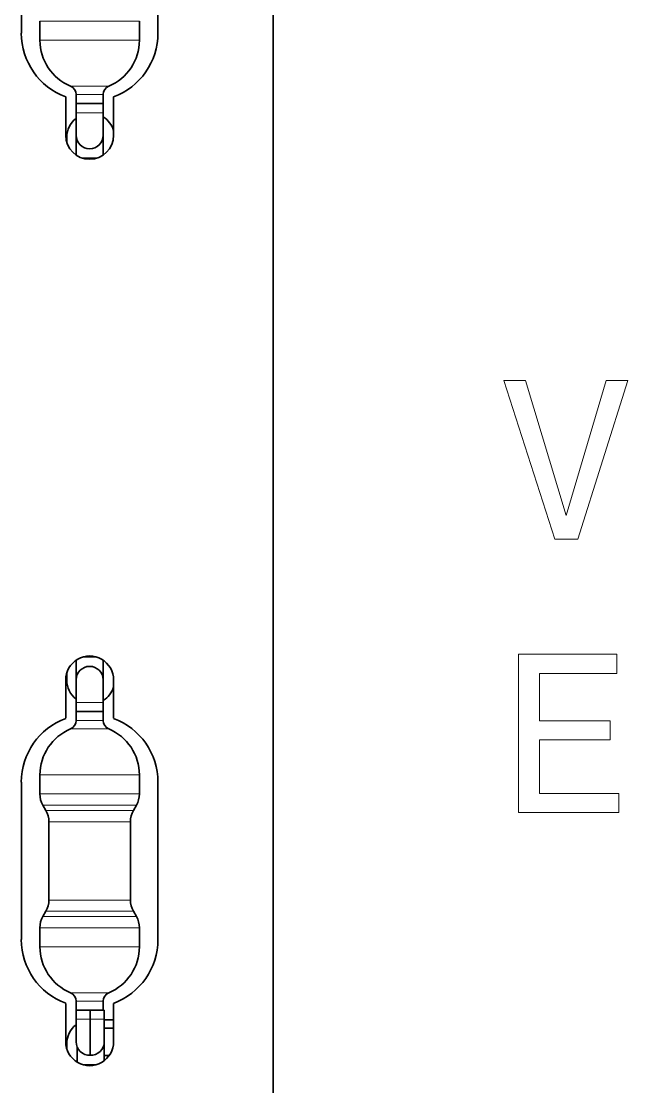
# Model space of a CAD drawing. Extents: x 315 to 857, y 212 to 651.
# Drawn here: x 412.46 to 425.86, y 311.97 to 335.53 of the extents above; entities that cross this region are included whole.
import ezdxf

# ---------------------------------------------------------------- set-up
doc = ezdxf.new("R2010")
doc.units = 0

msp = doc.modelspace()

# ---------------------------------------------------------------- linework, layer by layer
at = {"color": 7, "lineweight": 35}
msp.add_line((418.026, 352.349), (418.026, 301.585), dxfattribs=at)
at = {"color": 7, "lineweight": 35, "ltscale": 0.087057}
for p, q in [((412.457, 338.749), (412.457, 335.266)), ((415.477, 335.266), (415.477, 338.749))]:
    msp.add_line(p, q, dxfattribs=at)
at = {"color": 7, "lineweight": 13, "ltscale": 0.040685}
for p, q in [((412.867, 335.527), (414.494, 335.527)), ((414.494, 335.107), (412.867, 335.107)), ((414.494, 318.866), (412.867, 318.866)), ((412.867, 318.447), (414.494, 318.447)), ((412.867, 315.486), (414.494, 315.486)), ((414.494, 315.066), (412.867, 315.066))]:
    msp.add_line(p, q, dxfattribs=at)
at = {"color": 7, "lineweight": 35, "ltscale": 0.01049}
for p, q in [((412.867, 335.107), (412.867, 335.527)), ((415.067, 335.107), (415.067, 335.527)), ((412.867, 318.447), (412.867, 318.866)), ((415.067, 318.447), (415.067, 318.866)), ((412.867, 315.066), (412.867, 315.486)), ((415.067, 315.066), (415.067, 315.486))]:
    msp.add_line(p, q, dxfattribs=at)
at = {"color": 7, "lineweight": 13, "ltscale": 0.014316}
for p, q in [((415.067, 335.527), (414.494, 335.527)), ((415.067, 335.107), (414.494, 335.107)), ((415.067, 318.866), (414.494, 318.866)), ((415.067, 318.447), (414.494, 318.447)), ((415.067, 315.486), (414.494, 315.486)), ((415.067, 315.066), (414.494, 315.066))]:
    msp.add_line(p, q, dxfattribs=at)
at = {"color": 7, "lineweight": 13, "ltscale": 0.015648}
for p, q in [((414.17, 334.092), (413.544, 334.092)), ((414.17, 319.882), (413.544, 319.882)), ((414.17, 314.051), (413.544, 314.051))]:
    msp.add_line(p, q, dxfattribs=at)
at = {"color": 7, "lineweight": 13, "ltscale": 0.005506}
for p, q in [((414.39, 334.092), (414.17, 334.092)), ((414.17, 319.882), (414.39, 319.882)), ((414.39, 314.051), (414.17, 314.051))]:
    msp.add_line(p, q, dxfattribs=at)
at = {"color": 7, "lineweight": 35, "ltscale": 0.021223}
for p, q in [((413.438, 333.856), (413.438, 333.007)), ((414.496, 333.007), (414.496, 333.856))]:
    msp.add_line(p, q, dxfattribs=at)
at = {"color": 7, "lineweight": 35, "ltscale": 0.005}
for p, q in [((413.667, 333.707), (413.667, 333.907)), ((414.267, 333.707), (414.267, 333.907)), ((413.667, 320.066), (413.667, 320.266)), ((414.267, 320.066), (414.267, 320.266)), ((413.667, 313.666), (413.667, 313.866)), ((414.267, 313.666), (414.267, 313.866)), ((414.267, 313.666), (414.267, 313.866))]:
    msp.add_line(p, q, dxfattribs=at)
at = {"color": 7, "lineweight": 13, "ltscale": 0.011096}
for p, q in [((414.111, 333.907), (413.667, 333.907)), ((414.111, 313.866), (413.667, 313.866))]:
    msp.add_line(p, q, dxfattribs=at)
at = {"color": 7, "lineweight": 35, "ltscale": 0.010006}
for p, q in [((413.667, 333.507), (413.667, 333.907)), ((414.267, 333.507), (414.267, 333.907)), ((413.667, 320.066), (413.667, 320.466)), ((414.267, 320.066), (414.267, 320.466))]:
    msp.add_line(p, q, dxfattribs=at)
at = {"color": 7, "lineweight": 13, "ltscale": 0.003904}
for p, q in [((414.267, 333.907), (414.111, 333.907)), ((414.267, 313.866), (414.111, 313.866))]:
    msp.add_line(p, q, dxfattribs=at)
at = {"color": 7, "lineweight": 35, "ltscale": 0.015}
for p, q in [((414.267, 333.707), (413.667, 333.707)), ((414.267, 320.266), (413.667, 320.266))]:
    msp.add_line(p, q, dxfattribs=at)
at = {"color": 7, "lineweight": 35, "ltscale": 0.0125}
for p, q in [((413.667, 333.007), (413.667, 333.507)), ((414.267, 333.007), (414.267, 333.507)), ((413.667, 320.966), (413.667, 320.466)), ((414.267, 320.966), (414.267, 320.466)), ((413.667, 313.466), (413.667, 312.966)), ((414.291, 313.466), (414.291, 312.966))]:
    msp.add_line(p, q, dxfattribs=at)
at = {"color": 7, "lineweight": 13, "ltscale": 0.015}
for p, q in [((414.267, 333.507), (413.667, 333.507)), ((414.267, 320.466), (413.667, 320.466)), ((414.267, 320.066), (413.667, 320.066))]:
    msp.add_line(p, q, dxfattribs=at)
at = {"color": 7, "lineweight": 35, "ltscale": 0.00274}
msp.add_line((413.461, 332.962), (413.461, 332.852), dxfattribs=at)
at = {"color": 7, "lineweight": 35, "ltscale": 0.010889}
for p, q in [((413.667, 332.572), (413.667, 333.007)), ((414.267, 332.572), (414.267, 333.007))]:
    msp.add_line(p, q, dxfattribs=at)
at = {"color": 7, "lineweight": 13, "ltscale": 0.008685}
msp.add_line((414.141, 332.507), (413.793, 332.507), dxfattribs=at)
at = {"color": 7, "lineweight": 35, "ltscale": 0.010891}
for p, q in [((413.667, 321.402), (413.667, 320.966)), ((414.267, 321.402), (414.267, 320.966))]:
    msp.add_line(p, q, dxfattribs=at)
at = {"color": 7, "lineweight": 13, "ltscale": 0.008693}
msp.add_line((414.141, 321.466), (413.793, 321.466), dxfattribs=at)
at = {"color": 7, "lineweight": 35, "ltscale": 0.003987}
msp.add_line((413.461, 321.121), (413.461, 320.962), dxfattribs=at)
at = {"color": 7, "lineweight": 35, "ltscale": 0.02123}
for p, q in [((413.438, 320.966), (413.438, 320.117)), ((414.496, 320.117), (414.496, 320.966))]:
    msp.add_line(p, q, dxfattribs=at)
at = {"color": 7, "lineweight": 35, "ltscale": 0.087058}
for p, q in [((412.457, 318.707), (412.457, 315.225)), ((415.477, 315.225), (415.477, 318.707))]:
    msp.add_line(p, q, dxfattribs=at)
at = {"color": 7, "lineweight": 13, "ltscale": 0.038206}
for p, q in [((412.934, 318.197), (414.462, 318.197)), ((412.934, 315.736), (414.462, 315.736))]:
    msp.add_line(p, q, dxfattribs=at)
at = {"color": 7, "lineweight": 35, "ltscale": 0.003302}
for p, q in [((413, 318.082), (412.934, 318.197)), ((414.934, 318.082), (415, 318.197)), ((413, 315.85), (412.934, 315.736)), ((414.934, 315.85), (415, 315.736))]:
    msp.add_line(p, q, dxfattribs=at)
at = {"color": 7, "lineweight": 13, "ltscale": 0.035764}
for p, q in [((414.431, 318.082), (413, 318.082)), ((414.431, 315.85), (413, 315.85))]:
    msp.add_line(p, q, dxfattribs=at)
at = {"color": 7, "lineweight": 13, "ltscale": 0.012585}
for p, q in [((414.934, 318.082), (414.431, 318.082)), ((414.934, 315.85), (414.431, 315.85))]:
    msp.add_line(p, q, dxfattribs=at)
at = {"color": 7, "lineweight": 13, "ltscale": 0.013445}
for p, q in [((415, 318.197), (414.462, 318.197)), ((415, 315.736), (414.462, 315.736))]:
    msp.add_line(p, q, dxfattribs=at)
at = {"color": 7, "lineweight": 13, "ltscale": 0.033287}
for p, q in [((414.399, 317.832), (413.067, 317.832)), ((414.399, 316.1), (413.067, 316.1))]:
    msp.add_line(p, q, dxfattribs=at)
at = {"color": 7, "lineweight": 35, "ltscale": 0.043301}
for p, q in [((413.067, 316.1), (413.067, 317.832)), ((414.867, 316.1), (414.867, 317.832))]:
    msp.add_line(p, q, dxfattribs=at)
at = {"color": 7, "lineweight": 13, "ltscale": 0.011713}
for p, q in [((414.867, 317.832), (414.399, 317.832)), ((414.867, 316.1), (414.399, 316.1))]:
    msp.add_line(p, q, dxfattribs=at)
at = {"color": 7, "lineweight": 35, "ltscale": 0.021222}
for p, q in [((413.438, 313.815), (413.438, 312.966)), ((414.496, 312.966), (414.496, 313.815))]:
    msp.add_line(p, q, dxfattribs=at)
at = {"color": 7, "lineweight": 35, "ltscale": 0.010007}
msp.add_line((413.667, 313.466), (413.667, 313.866), dxfattribs=at)
at = {"color": 7, "lineweight": 35, "ltscale": 0.007798}
msp.add_line((413.979, 313.666), (413.667, 313.666), dxfattribs=at)
at = {"color": 7, "lineweight": 35, "ltscale": 0.005006}
for p, q in [((413.979, 313.466), (413.979, 313.666)), ((414.291, 313.666), (414.291, 313.466))]:
    msp.add_line(p, q, dxfattribs=at)
at = {"color": 7, "lineweight": 35, "ltscale": 0.007799}
msp.add_line((413.979, 313.666), (414.291, 313.666), dxfattribs=at)
at = {"color": 7, "lineweight": 13, "ltscale": 0.007799}
for q in [(413.667, 313.466), (414.291, 313.466)]:
    msp.add_line((413.979, 313.466), q, dxfattribs=at)
at = {"color": 7, "lineweight": 35, "ltscale": 0.019994}
msp.add_line((413.979, 313.466), (413.979, 312.666), dxfattribs=at)
at = {"color": 7, "lineweight": 35, "ltscale": 0.005132}
msp.add_line((414.496, 313.451), (414.291, 313.451), dxfattribs=at)
at = {"color": 7, "lineweight": 35, "ltscale": 0.004413}
msp.add_line((414.467, 313.266), (414.291, 313.266), dxfattribs=at)
at = {"color": 7, "lineweight": 35, "ltscale": 0.00072937}
msp.add_line((414.467, 313.266), (414.496, 313.266), dxfattribs=at)
at = {"color": 7, "lineweight": 35, "ltscale": 0.00276}
msp.add_line((413.461, 312.922), (413.461, 312.811), dxfattribs=at)
at = {"color": 7, "lineweight": 35, "ltscale": 0.008337}
msp.add_line((413.691, 312.849), (413.691, 312.515), dxfattribs=at)
at = {"color": 7, "lineweight": 35, "ltscale": 0.010448}
msp.add_line((414.291, 312.966), (414.291, 312.548), dxfattribs=at)
at = {"color": 7, "lineweight": 35, "ltscale": 0.002799}
msp.add_line((414.402, 312.666), (414.291, 312.666), dxfattribs=at)
at = {"color": 7, "lineweight": 13, "ltscale": 0.008656}
msp.add_line((413.794, 312.466), (414.14, 312.466), dxfattribs=at)
at = {"color": 7, "lineweight": 13}
for points in [[(425.385, 327.584), (424.507, 324.604), (423.605, 327.584), (423.126, 327.584), (424.255, 324.079), (424.76, 324.079), (425.864, 327.584)], [(423.448, 318.033), (425.667, 318.033), (425.667, 318.456), (423.912, 318.456), (423.912, 319.641), (425.476, 319.641), (425.476, 320.06), (423.912, 320.06), (423.912, 321.109), (425.627, 321.109), (425.627, 321.533), (423.448, 321.533)]]:
    msp.add_lwpolyline(points, close=True, dxfattribs=at)
at = {"color": 7, "lineweight": 35}
for centre, radius, start, end in [((413.963, 335.269), 1.507, 180.1178, 249.6127), ((413.971, 335.269), 1.507, 290.388, 359.8837), ((413.967, 335.107), 1.1, 180, 247.3801), ((413.967, 335.107), 1.1, 292.6199, 360), ((413.467, 333.907), 0.2, 0.0147, 67.3655), ((414.467, 333.907), 0.2, 112.6199, 180), ((413.99, 332.962), 0.529, 127.5914, 179.9989), ((413.991, 332.962), 0.528, 16.9914, 58.4935), ((413.967, 333.007), 0.529, 180.0115, 359.9615), ((413.967, 333.007), 0.3, 180, 360), ((413.967, 320.966), 0.529, 359.9871, 180.0443), ((413.967, 320.966), 0.3, 0, 180), ((413.99, 320.962), 0.529, 179.9823, 232.3944), ((413.988, 320.964), 0.532, 301.6619, 342.8155), ((413.963, 318.704), 1.507, 110.3853, 179.8697), ((413.971, 318.704), 1.507, 0.1288, 69.6139), ((413.967, 318.866), 1.1, 112.6199, 180), ((413.467, 320.066), 0.2, 292.6199, 360), ((414.467, 320.066), 0.2, 180.0147, 247.3655), ((413.967, 318.866), 1.1, 0, 67.3801), ((413.367, 318.447), 0.5, 180.0013, 209.9987), ((414.567, 318.447), 0.5, 330.0013, 359.9987), ((412.567, 317.832), 0.5, 0.0013, 29.9987), ((415.367, 317.832), 0.5, 150.0013, 179.9987), ((412.567, 316.1), 0.5, 330.0013, 359.9987), ((415.367, 316.1), 0.5, 180.0013, 209.9987), ((413.367, 315.486), 0.5, 150.0013, 179.9987), ((414.567, 315.486), 0.5, 0.0013, 29.9987), ((413.963, 315.229), 1.507, 180.1293, 249.6157), ((413.971, 315.228), 1.507, 290.3851, 359.8722), ((413.967, 315.066), 1.1, 180, 247.3801), ((413.967, 315.066), 1.1, 292.6199, 360), ((413.467, 313.866), 0.2, 0.0147, 67.3655), ((414.467, 313.866), 0.2, 112.6199, 180), ((413.991, 312.922), 0.53, 127.6513, 180.0158), ((413.967, 312.966), 0.529, 179.9852, 0.0424), ((413.967, 312.966), 0.3, 180, 272.2808), ((413.991, 312.966), 0.3, 267.7192, 360)]:
    msp.add_arc(centre, radius, start, end, dxfattribs=at)

doc.saveas('drawing.dxf')
